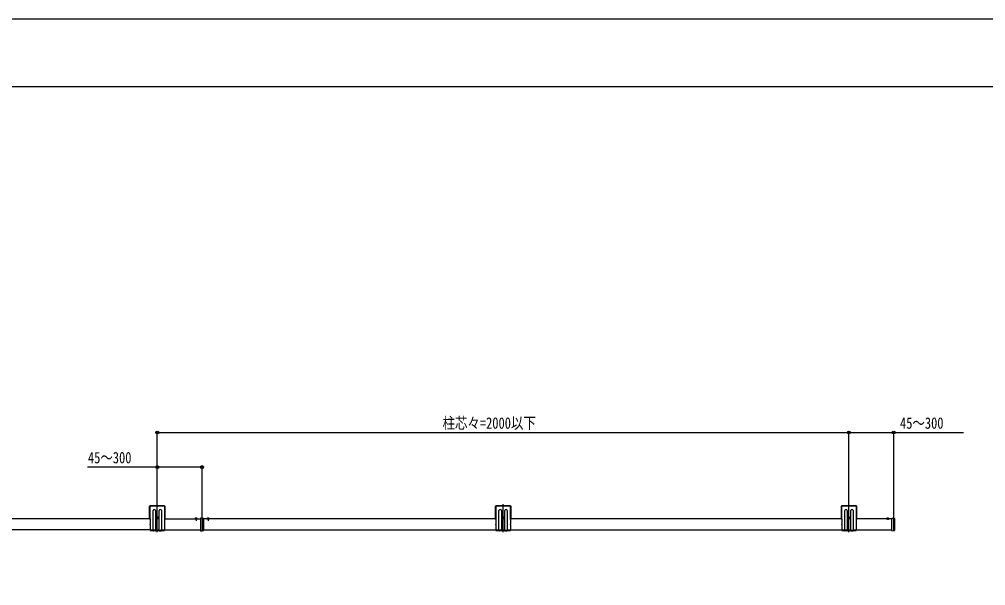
# Model space of a CAD drawing. Units: millimetres, scale not verified. Extents: x -4205 to 4205, y -2970 to 2970.
# Drawn here: x 6 to 2800, y 1332 to 2970 of the extents above; entities that cross this region are included whole.
import ezdxf
from ezdxf.enums import TextEntityAlignment as Align

# ---------------------------------------------------------------- set-up
doc = ezdxf.new("R2010")
doc.units = ezdxf.units.MM
doc.header["$LTSCALE"] = 16
for name, color, linetype in [('0-3_YKK_A1', 4, 'Continuous'), ('0-4_YKK_D', 6, 'Continuous'), ('0-5_YKK_ZWAK', 7, 'Continuous')]:
    doc.layers.add(name, color=color, linetype=linetype)
doc.styles.add('ＭＳ ゴシック', font='')
doc.styles.get('ＭＳ ゴシック').set_extended_font_data('MS Gothic')

msp = doc.modelspace()

# ---------------------------------------------------------------- linework, layer by layer
at = {"layer": '0-3_YKK_A1'}
for p, q in [((405, 1486.54), (405, 1567.44)), ((1405, 1486.54), (1405, 1567.44)), ((2405, 1486.54), (2405, 1567.44)), ((382, 1560.24), (382, 1526.74)), ((383.5, 1560.24), (383.5, 1525.24)), ((425.5, 1562.74), (384.5, 1562.74)), ((425.5, 1561.24), (384.5, 1561.24)), ((393, 1491.24), (393, 1548.94)), ((400, 1548.94), (400, 1491.24)), ((410, 1491.24), (410, 1548.94)), ((417, 1548.94), (417, 1491.24)), ((426.5, 1525.24), (426.5, 1560.24)), ((428, 1526.74), (428, 1560.24)), ((1382, 1560.24), (1382, 1526.74)), ((1383.5, 1560.24), (1383.5, 1525.24)), ((1425.5, 1562.74), (1384.5, 1562.74)), ((1425.5, 1561.24), (1384.5, 1561.24)), ((1393, 1491.24), (1393, 1548.94)), ((1400, 1548.94), (1400, 1491.24)), ((1410, 1491.24), (1410, 1548.94)), ((1417, 1548.94), (1417, 1491.24)), ((1426.5, 1525.24), (1426.5, 1560.24)), ((1428, 1526.74), (1428, 1560.24)), ((2382, 1560.24), (2382, 1526.74)), ((2383.5, 1560.24), (2383.5, 1525.24)), ((2425.5, 1562.74), (2384.5, 1562.74)), ((2425.5, 1561.24), (2384.5, 1561.24)), ((2393, 1491.24), (2393, 1548.94)), ((2400, 1548.94), (2400, 1491.24)), ((2410, 1491.24), (2410, 1548.94)), ((2417, 1548.94), (2417, 1491.24)), ((2426.5, 1525.24), (2426.5, 1560.24)), ((2428, 1526.74), (2428, 1560.24)), ((384, 1524.74), (-444.5, 1524.74)), ((384, 1524.74), (382, 1526.74)), ((384, 1524.74), (384, 1524.45)), ((384, 1523.02), (384, 1509.45)), ((400.75, 1527.94), (409.25, 1527.94)), ((409.25, 1527.94), (400.75, 1527.94)), ((403.76, 1527.52), (402.93, 1527.52)), ((405, 1523.69), (405, 1532.19)), ((406.25, 1528.35), (407.08, 1528.35)), ((428, 1526.74), (426, 1524.74)), ((426, 1524.74), (530, 1524.74)), ((426, 1524.74), (426, 1524.45)), ((426, 1523.02), (426, 1509.45)), ((513.4, 1524.74), (520.6, 1524.74)), ((514.95, 1526.7), (515.86, 1524.89)), ((517, 1524.28), (515.86, 1524.89)), ((517, 1528.24), (517, 1519.08)), ((517, 1524.28), (518.15, 1524.89)), ((519.05, 1526.7), (518.15, 1524.89)), ((530, 1526.52), (530, 1525.72)), ((534.5, 1526.99), (530.19, 1526.72)), ((534.5, 1525.99), (534.5, 1491.48)), ((1384, 1524.74), (539, 1524.74)), ((548.4, 1524.74), (555.6, 1524.74)), ((549.95, 1526.7), (550.86, 1524.89)), ((552, 1524.28), (550.86, 1524.89)), ((552, 1528.24), (552, 1519.08)), ((552, 1524.28), (553.15, 1524.89)), ((554.05, 1526.7), (553.15, 1524.89)), ((1384, 1524.74), (1382, 1526.74)), ((1384, 1524.74), (1384, 1524.45)), ((1384, 1523.02), (1384, 1509.45)), ((1400.75, 1527.94), (1409.25, 1527.94)), ((1409.25, 1527.94), (1400.75, 1527.94)), ((1403.76, 1527.52), (1402.93, 1527.52)), ((1405, 1523.69), (1405, 1532.19)), ((1406.25, 1528.35), (1407.08, 1528.35)), ((1428, 1526.74), (1426, 1524.74)), ((2384, 1524.74), (1426, 1524.74)), ((1426, 1524.74), (1426, 1524.45)), ((1426, 1523.02), (1426, 1509.45)), ((2384, 1524.74), (2382, 1526.74)), ((2384, 1524.74), (2384, 1524.45)), ((2384, 1523.02), (2384, 1509.45)), ((2400.75, 1527.94), (2409.25, 1527.94)), ((2409.25, 1527.94), (2400.75, 1527.94)), ((2403.76, 1527.52), (2402.93, 1527.52)), ((2405, 1523.69), (2405, 1532.19)), ((2406.25, 1528.35), (2407.08, 1528.35)), ((2428, 1526.74), (2426, 1524.74)), ((2528.5, 1524.74), (2426, 1524.74)), ((2426, 1524.74), (2426, 1524.45)), ((2426, 1523.02), (2426, 1509.45)), ((2513.4, 1524.74), (2520.6, 1524.74)), ((2514.95, 1526.7), (2515.86, 1524.89)), ((2517, 1524.28), (2515.86, 1524.89)), ((2517, 1528.24), (2517, 1521.66)), ((2517, 1524.28), (2518.15, 1524.89)), ((2519.05, 1526.7), (2518.15, 1524.89)), ((2528.5, 1525.99), (2528.5, 1526.67)), ((2528.5, 1491.49), (2528.5, 1525.99)), ((2528.82, 1526.97), (2535.56, 1526.55)), ((2534.5, 1489.63), (2534.5, 1527.96)), ((2536.5, 1525.56), (2536.5, 1491.92)), ((384, 1492.74), (-444.5, 1492.74)), ((384, 1508.02), (384, 1491.24)), ((384, 1492.74), (394, 1492.74)), ((384, 1491.24), (393, 1491.24)), ((399, 1490.24), (394, 1490.24)), ((398, 1491.74), (395, 1491.74)), ((399, 1492.74), (411, 1492.74)), ((400, 1491.24), (410, 1491.24)), ((411, 1490.24), (416, 1490.24)), ((412, 1491.74), (415, 1491.74)), ((416, 1492.74), (426, 1492.74)), ((417, 1491.24), (426, 1491.24)), ((426, 1508.02), (426, 1491.24)), ((426, 1492.74), (530, 1492.74)), ((530.19, 1490.75), (534.5, 1490.49)), ((534.5, 1490.49), (534.5, 1491.48)), ((538.81, 1490.75), (534.5, 1490.49)), ((539, 1492.74), (1384, 1492.74)), ((539, 1491.75), (539, 1490.95)), ((1384, 1508.02), (1384, 1491.24)), ((1384, 1492.74), (1394, 1492.74)), ((1384, 1491.24), (1393, 1491.24)), ((1399, 1490.24), (1394, 1490.24)), ((1398, 1491.74), (1395, 1491.74)), ((1399, 1492.74), (1411, 1492.74)), ((1400, 1491.24), (1410, 1491.24)), ((1411, 1490.24), (1416, 1490.24)), ((1412, 1491.74), (1415, 1491.74)), ((1416, 1492.74), (1426, 1492.74)), ((1417, 1491.24), (1426, 1491.24)), ((1426, 1508.02), (1426, 1491.24)), ((1426, 1492.74), (2384, 1492.74)), ((2384, 1508.02), (2384, 1491.24)), ((2384, 1492.74), (2394, 1492.74)), ((2384, 1491.24), (2393, 1491.24)), ((2399, 1490.24), (2394, 1490.24)), ((2398, 1491.74), (2395, 1491.74)), ((2399, 1492.74), (2411, 1492.74)), ((2400, 1491.24), (2410, 1491.24)), ((2411, 1490.24), (2416, 1490.24)), ((2412, 1491.74), (2415, 1491.74)), ((2416, 1492.74), (2426, 1492.74)), ((2417, 1491.24), (2426, 1491.24)), ((2426, 1508.02), (2426, 1491.24)), ((2426, 1492.74), (2528.5, 1492.74)), ((2528.5, 1490.81), (2528.5, 1491.49)), ((2528.82, 1490.51), (2535.56, 1490.92))]:
    msp.add_line(p, q, dxfattribs=at)
for points in [[(402.93, 1527.52), (402.93, 1528.35), (403.76, 1528.35)], [(404.59, 1529.18), (404.59, 1530.01), (405.42, 1530.01), (405.42, 1529.18)], [(405.42, 1526.69), (405.42, 1525.86), (404.59, 1525.86), (404.59, 1526.69)], [(407.08, 1528.35), (407.08, 1527.52), (406.25, 1527.52)], [(530, 1525.72), (530, 1491.75), (530, 1490.95)], [(534.5, 1525.99), (534.5, 1526.99), (538.81, 1526.72)], [(539, 1526.52), (539, 1525.72), (539, 1491.75)], [(1402.93, 1527.52), (1402.93, 1528.35), (1403.76, 1528.35)], [(1404.59, 1529.18), (1404.59, 1530.01), (1405.42, 1530.01), (1405.42, 1529.18)], [(1405.42, 1526.69), (1405.42, 1525.86), (1404.59, 1525.86), (1404.59, 1526.69)], [(1407.08, 1528.35), (1407.08, 1527.52), (1406.25, 1527.52)], [(2402.93, 1527.52), (2402.93, 1528.35), (2403.76, 1528.35)], [(2404.59, 1529.18), (2404.59, 1530.01), (2405.42, 1530.01), (2405.42, 1529.18)], [(2405.42, 1526.69), (2405.42, 1525.86), (2404.59, 1525.86), (2404.59, 1526.69)], [(2407.08, 1528.35), (2407.08, 1527.52), (2406.25, 1527.52)]]:
    msp.add_lwpolyline(points, dxfattribs=at)
for centre, radius in [((405, 1527.94), 4.25), ((405, 1527.94), 2.25), ((1405, 1527.94), 4.25), ((1405, 1527.94), 2.25), ((2405, 1527.94), 4.25), ((2405, 1527.94), 2.25)]:
    msp.add_circle(centre, radius, dxfattribs=at)
for centre, radius, start, end in [((384.5, 1560.24), 2.5, 90, 180), ((384.5, 1560.24), 1, 90, 180), ((396.5, 1548.94), 3.5, 0, 180), ((413.5, 1548.94), 3.5, 0, 180), ((425.5, 1560.24), 2.5, 0, 90), ((425.5, 1560.24), 1, 0, 90), ((1384.5, 1560.24), 2.5, 90, 180), ((1384.5, 1560.24), 1, 90, 180), ((1396.5, 1548.94), 3.5, 0, 180), ((1413.5, 1548.94), 3.5, 0, 180), ((1425.5, 1560.24), 2.5, 0, 90), ((1425.5, 1560.24), 1, 0, 90), ((2384.5, 1560.24), 2.5, 90, 180), ((2384.5, 1560.24), 1, 90, 180), ((2396.5, 1548.94), 3.5, 0, 180), ((2413.5, 1548.94), 3.5, 0, 180), ((2425.5, 1560.24), 2.5, 0, 90), ((2425.5, 1560.24), 1, 0, 90), ((383.3, 1523.74), 1, 314.427, 45.573), ((383.3, 1508.74), 1, 314.427, 45.573), ((403.76, 1529.18), 0.83, 270, 0), ((403.76, 1526.69), 0.83, 0, 90), ((406.25, 1529.18), 0.83, 180, 270), ((406.25, 1526.69), 0.83, 90, 180), ((426.7, 1523.74), 1, 134.427, 225.573), ((426.7, 1508.74), 1, 134.427, 225.573), ((513.4, 1524.89), 0.154, 152.71904, 270), ((517, 1523.04), 4.2, 27.28096, 152.71904), ((520.6, 1524.89), 0.154, 270, 27.28096), ((530.2, 1526.52), 0.2, 93.5, 180), ((538.8, 1526.52), 0.2, 0, 86.5), ((548.4, 1524.89), 0.154, 152.71904, 270), ((552, 1523.04), 4.2, 27.28096, 152.71904), ((555.6, 1524.89), 0.154, 270, 27.28096), ((1383.3, 1523.74), 1, 314.427, 45.573), ((1383.3, 1508.74), 1, 314.427, 45.573), ((1403.76, 1529.18), 0.83, 270, 0), ((1403.76, 1526.69), 0.83, 0, 90), ((1406.25, 1529.18), 0.83, 180, 270), ((1406.25, 1526.69), 0.83, 90, 180), ((1426.7, 1523.74), 1, 134.427, 225.573), ((1426.7, 1508.74), 1, 134.427, 225.573), ((2383.3, 1523.74), 1, 314.427, 45.573), ((2383.3, 1508.74), 1, 314.427, 45.573), ((2403.76, 1529.18), 0.83, 270, 0), ((2403.76, 1526.69), 0.83, 0, 90), ((2406.25, 1529.18), 0.83, 180, 270), ((2406.25, 1526.69), 0.83, 90, 180), ((2426.7, 1523.74), 1, 134.427, 225.573), ((2426.7, 1508.74), 1, 134.427, 225.573), ((2513.4, 1524.89), 0.154, 152.71904, 270), ((2517, 1523.04), 4.2, 27.28096, 152.71904), ((2520.6, 1524.89), 0.154, 270, 27.28096), ((2528.8, 1526.67), 0.3, 86.5, 180), ((2535.5, 1525.56), 1, 0, 86.5), ((394, 1491.24), 1, 180, 270), ((395, 1492.74), 1, 180, 270), ((398, 1492.74), 1, 270, 0), ((399, 1491.24), 1, 270, 0), ((411, 1491.24), 1, 180, 270), ((412, 1492.74), 1, 180, 270), ((415, 1492.74), 1, 270, 0), ((416, 1491.24), 1, 270, 0), ((530.2, 1490.95), 0.2, 180, 266.5), ((538.8, 1490.95), 0.2, 273.5, 0), ((1394, 1491.24), 1, 180, 270), ((1395, 1492.74), 1, 180, 270), ((1398, 1492.74), 1, 270, 0), ((1399, 1491.24), 1, 270, 0), ((1411, 1491.24), 1, 180, 270), ((1412, 1492.74), 1, 180, 270), ((1415, 1492.74), 1, 270, 0), ((1416, 1491.24), 1, 270, 0), ((2394, 1491.24), 1, 180, 270), ((2395, 1492.74), 1, 180, 270), ((2398, 1492.74), 1, 270, 0), ((2399, 1491.24), 1, 270, 0), ((2411, 1491.24), 1, 180, 270), ((2412, 1492.74), 1, 180, 270), ((2415, 1492.74), 1, 270, 0), ((2416, 1491.24), 1, 270, 0), ((2528.8, 1490.81), 0.3, 180, 273.5), ((2535.5, 1491.92), 1, 273.5, 0)]:
    msp.add_arc(centre, radius, start, end, dxfattribs=at)
at = {"layer": '0-4_YKK_D'}
for p, q in [((405, 1568.44), (405, 1775.74)), ((405, 1774.74), (2405, 1774.74)), ((2405, 1568.44), (2405, 1775.74)), ((2405, 1568.44), (2405, 1775.74)), ((2534.5, 1528.96), (2534.5, 1775.74)), ((405, 1568.44), (405, 1675.74)), ((534.5, 1527.99), (534.5, 1675.74))]:
    msp.add_line(p, q, dxfattribs=at)
for points in [[(2405, 1774.74), (2534.5, 1774.74), (2735.9, 1774.74)], [(534.5, 1674.74), (405, 1674.74), (203.6, 1674.74)]]:
    msp.add_lwpolyline(points, dxfattribs=at)
for centre in [(405, 1774.74), (2405, 1774.74), (2405, 1774.74), (2534.5, 1774.74), (405, 1674.74), (534.5, 1674.74)]:
    msp.add_circle(centre, 4.25, dxfattribs=at)
at = {"layer": '0-5_YKK_ZWAK'}
msp.add_line((3895.02, 2775), (-3904.98, 2775), dxfattribs=at)
msp.add_lwpolyline([(-4205, -2970), (4205, -2970), (4205, 2970), (-4205, 2970)], close=True, dxfattribs=at)

# ---------------------------------------------------------------- texts
at = {"layer": '0-4_YKK_D', "style": 'ＭＳ ゴシック', "width": 0.8}
for s, p in [('柱芯々=2000以下', (1229.8, 1775.74)), ('45～300', (2552.5, 1775.74)), ('45～300', (204.6, 1675.74))]:
    msp.add_text(s, height=32.99, dxfattribs=at).set_placement(p, align=Align.BOTTOM_LEFT)

doc.saveas('drawing.dxf')
